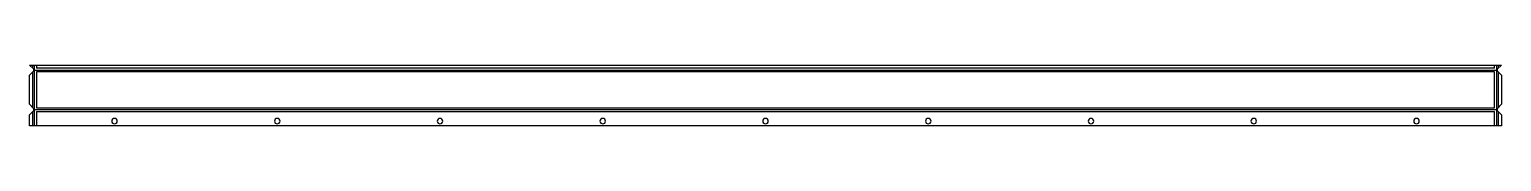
# Model space of a CAD drawing. Header units: millimetres. Extents: x 0 to 905, y 0 to 38.
import ezdxf

# ---------------------------------------------------------------- set-up
doc = ezdxf.new("R2010")
doc.units = ezdxf.units.MM

msp = doc.modelspace()

# ---------------------------------------------------------------- linework, layer by layer
at = {"layer": 'BEND'}
for p, q in [((3.13, 34.39), (3.13, 37.52)), ((901.39, 37.52), (901.39, 34.39)), ((2.79, 34.39), (901.74, 34.39)), ((3.13, 10.13), (3.13, 34.39)), ((901.39, 34.39), (901.39, 10.13)), ((2.79, 10.13), (901.74, 10.13)), ((3.13, 0), (3.13, 10.13)), ((901.39, 10.13), (901.39, 0))]:
    msp.add_line(p, q, dxfattribs=at)
at = {"layer": 'BEND_EXTENT'}
for p, q in [((2, 35.59), (2, 37.52)), ((4.26, 37.52), (4.26, 35.52)), ((900.26, 35.52), (900.26, 37.52)), ((902.52, 37.52), (902.52, 35.59)), ((2, 11.33), (2, 33.19)), ((900.26, 35.52), (4.26, 35.52)), ((902.52, 33.19), (902.52, 11.33)), ((2, 0), (2, 8.93)), ((4.26, 9), (4.26, 0)), ((4.26, 9), (900.26, 9)), ((900.26, 0), (900.26, 9)), ((902.52, 8.93), (902.52, 0))]:
    msp.add_line(p, q, dxfattribs=at)
msp.add_lwpolyline([(900.26, 11.26), (900.26, 33.26), (4.26, 33.26), (4.26, 11.26)], close=True, dxfattribs=at)
at = {"layer": 'INTERIOR_PROFILES', "extrusion": (0, 0, -1)}
for centre in [(-52.26, 3), (-152.26, 3), (-252.26, 3), (-352.26, 3), (-452.26, 3), (-552.26, 3), (-652.26, 3), (-752.26, 3), (-852.26, 3)]:
    msp.add_circle(centre, 1.7, dxfattribs=at)
at = {"layer": 'OUTER_PROFILES'}
msp.add_lwpolyline([(0, 6.93), (2.49, 9.42, 0.414214), (2.49, 10.84), (0, 13.33), (0, 31.19), (2.49, 33.69, 0.414214), (2.49, 35.1), (0.07, 37.52), (904.45, 37.52), (902.03, 35.1, 0.414214), (902.03, 33.69), (904.52, 31.19), (904.52, 13.33), (902.03, 10.84, 0.414214), (902.03, 9.42), (904.52, 6.93), (904.52, 0), (0, 0)], format="xyb", close=True, dxfattribs=at)

doc.saveas('drawing.dxf')
